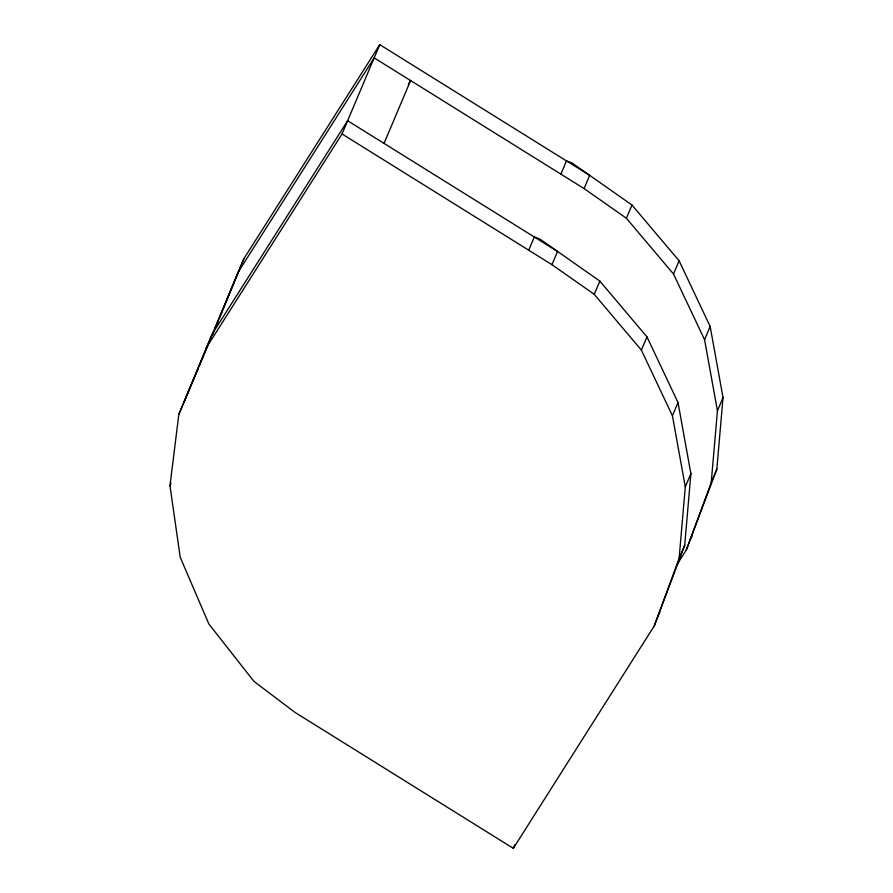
<?xml version="1.0" encoding="UTF-8"?>
<svg xmlns="http://www.w3.org/2000/svg" width="893" height="893" viewBox="0 0 893 893"><rect width="100%" height="100%" fill="white"/><g stroke="black" fill="none" stroke-linecap="round" stroke-linejoin="round"><path stroke-width="1.34" d="M379.759 44.65L243.878 258.713L178.823 414.408L169.971 485.759L180.207 557.232L208.828 623.928L253.88 681.326L294.958 712.38L513.319 848.35L654.268 625.881L679.104 558.516L685.299 486.852L672.429 415.77L641.375 350.101L594.247 294.333L551.952 264.663L342.041 133.961L379.759 44.65L589.67 175.352L584.089 188.579L626.384 218.249L673.512 274.017L704.566 339.686L717.436 410.78L711.241 482.443L686.404 549.798L677.452 563.929M654.268 625.881L684.697 545.288L690.892 473.625L678.021 402.531L646.967 336.873L599.839 281.094L539.852 239.023L534.327 236.98L528.734 250.207M686.404 549.798L716.833 469.216L723.029 397.541L710.158 326.458L679.104 260.789L631.976 205.022L571.989 162.95L566.463 160.896L560.871 174.135M184.416 401.18L211.741 334.797L347.623 120.722L557.533 251.435L551.952 264.663M212.534 334.507L214.119 330.667M215.168 328.122L238.297 271.952L374.178 57.878L584.089 188.579M217.077 323.824L218.126 321.268M219.7 317.439L243.878 258.713M178.823 414.408L197.956 369.11M199.039 366.543L207.712 346.026M212.489 334.719L214.007 331.113M215.023 328.713L216.552 325.097M169.971 485.759L170.987 483.359M384.046 143.405L410.59 80.56L408.358 84.076M594.247 294.333L599.839 281.094M626.384 218.249L631.976 205.022M641.375 350.101L646.967 336.873M673.512 274.017L679.104 260.789M672.429 415.77L678.021 402.531M704.566 339.686L710.158 326.458M513.319 848.35L514.837 844.745M685.299 486.852L690.892 473.625M717.436 410.78L723.029 397.541M679.104 558.516L684.697 545.288M711.241 482.443L716.833 469.216M689.753 540.109L691.986 536.57M657.616 616.181L659.849 612.654M206.16 348.024L342.041 133.961"/></g></svg>
